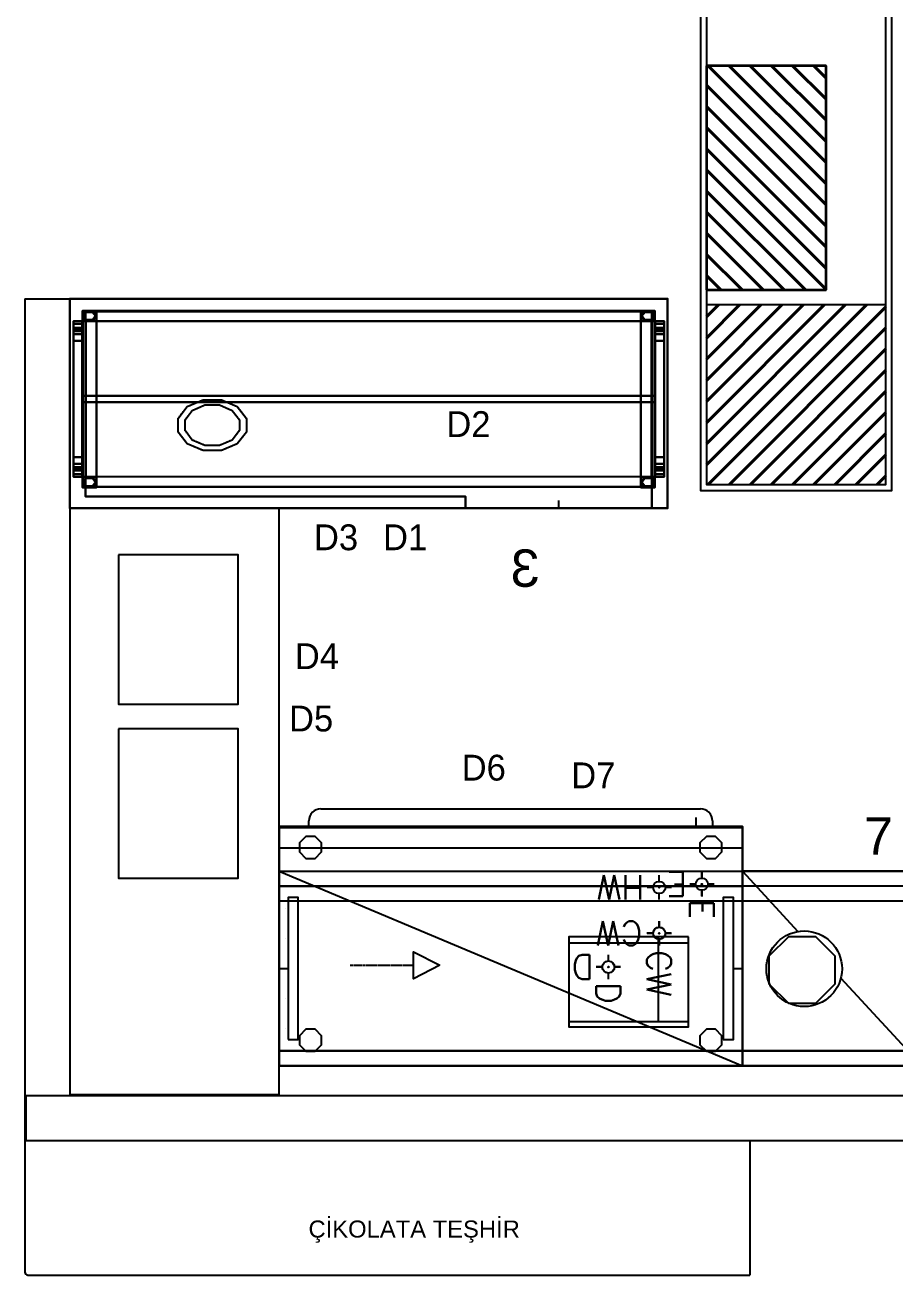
# Model space of a CAD drawing. Header units: millimetres. Extents: x 38967 to 51721, y 49836 to 53207.
# Drawn here: x 40968.4 to 41259.1, y 52281.2 to 52699.3 of the extents above; entities that cross this region are included whole.
import ezdxf
from ezdxf.enums import TextEntityAlignment as Align

# ---------------------------------------------------------------- set-up
doc = ezdxf.new("R2010")
doc.units = ezdxf.units.MM
doc.header["$LTSCALE"] = 5
for name, pattern in [('HIDDEN2', [4.7625, 3.175, -1.5875]), ('NASCOSTA', [0.375, 0.25, -0.125]), ('TRATTEGGIATA', [0.75, 0.5, -0.25])]:
    doc.linetypes.add(name, pattern=pattern)
for name, color, linetype in [('200-EquipBlack-3d', 250, 'Continuous'), ('200-EquipBorder-2d', 9, 'Continuous'), ('200-EquipID-2d', 7, 'Continuous'), ('200-EquipInternal-2d', 252, 'Continuous'), ('200-EquipRemBorder-3d', 7, 'Continuous'), ('200-EquipSteel-3d', 9, 'Continuous'), ('250-Cwater-2d', 160, 'Continuous'), ('250-Drain-2D', 140, 'Continuous'), ('250-ele-2d', 20, 'Continuous'), ('250-Hwater-2d', 200, 'Continuous'), ('str_conc', 6, 'Continuous'), ('wall_gyps', 45, 'Continuous')]:
    doc.layers.add(name, color=color, linetype=linetype)
doc.layers.add('200-InsPoint-3D', color=3, linetype='Continuous', plot=False)
doc.layers.add('G-Mass', color=70, linetype='Continuous', lineweight=18)
doc.styles.add('Arial', font='arial.ttf')
doc.styles.add('ROMANS', font='micross.ttf')
doc.styles.add('SIMPLEX', font='simplex')
doc.styles.add('TAKSİM', font='GOTHIC.TTF', dxfattribs={"height": 20})
pattern_1 = [(45, (0, 0), (-3.5355339, 3.5355339), [])]

# ---------------------------------------------------------------- blocks, each defined once
blk = doc.blocks.new('rtretert_4')
at = {"layer": 'G-Mass', "linetype": 'Continuous', "lineweight": 40}
h = blk.add_hatch(dxfattribs=at)
h.set_pattern_fill('_U', color=74, scale=5, angle=45, style=0, pattern_type=0)
h.set_pattern_definition(pattern_1)
h.paths.add_polyline_path([(-145871.71, 39693.8), (-145871.71, 39593.8), (-145911.71, 39593.8), (-145911.71, 39693.8)], flags=0)
h = blk.add_hatch(dxfattribs=at)
h.set_pattern_fill('_U', color=74, scale=5, angle=45, style=0, pattern_type=0)
h.set_pattern_definition(pattern_1)
h.paths.add_polyline_path([(-145871.71, 39498.8), (-145871.71, 39423.8), (-145911.71, 39423.8), (-145911.71, 39498.8)], flags=0)
at = {"layer": 'G-Mass', "color": 11, "linetype": 'HIDDEN2', "lineweight": 25}
for p, q in [((-145911.71, 39693.8), (-145871.71, 39693.8)), ((-145911.71, 39593.8), (-145911.71, 39693.8)), ((-145871.71, 39693.8), (-145871.71, 39593.8)), ((-145871.71, 39593.8), (-145911.71, 39593.8)), ((-145911.71, 39498.8), (-145871.71, 39498.8)), ((-145911.71, 39423.8), (-145911.71, 39498.8)), ((-145871.71, 39498.8), (-145871.71, 39423.8)), ((-145871.71, 39423.8), (-145911.71, 39423.8))]:
    blk.add_line(p, q, dxfattribs=at)
at = {"layer": 'G-Mass', "color": 70, "linetype": 'Continuous', "lineweight": 18}
for p, q in [((-145911.71, 39693.8), (-145911.71, 39593.8)), ((-145871.71, 39693.8), (-145911.71, 39693.8)), ((-145871.71, 39593.8), (-145871.71, 39693.8)), ((-145911.71, 39593.8), (-145871.71, 39593.8)), ((-145911.71, 39498.8), (-145911.71, 39423.8)), ((-145871.71, 39498.8), (-145911.71, 39498.8)), ((-145871.71, 39423.8), (-145871.71, 39498.8)), ((-145911.71, 39423.8), (-145871.71, 39423.8))]:
    blk.add_line(p, q, dxfattribs=at)
at = {"layer": 'G-Mass', "color": 114, "linetype": 'Continuous', "lineweight": 35}
for p, q in [((-145911.71, 39593.8), (-145911.71, 39693.8)), ((-145911.71, 39693.8), (-145871.71, 39693.8)), ((-145871.71, 39693.8), (-145871.71, 39593.8)), ((-145871.71, 39593.8), (-145911.71, 39593.8)), ((-145911.71, 39423.8), (-145911.71, 39498.8)), ((-145911.71, 39498.8), (-145871.71, 39498.8)), ((-145871.71, 39498.8), (-145871.71, 39423.8)), ((-145871.71, 39423.8), (-145911.71, 39423.8))]:
    blk.add_line(p, q, dxfattribs=at)
blk = doc.blocks.new('BHST1708R')
at = {"layer": '200-EquipBlack-3d'}
for points, elevation in [([(1268.9, -385.2), (1223.8, -411.3), (1197.7, -456.4), (1197.7, -508.6), (1223.8, -553.7), (1268.9, -579.8), (1321.1, -579.8), (1366.2, -553.7), (1392.3, -508.6), (1392.3, -456.4), (1366.2, -411.3), (1321.1, -385.2)], 875), ([(1274.3, -405.2), (1238.4, -425.9), (1217.7, -461.8), (1217.7, -503.2), (1238.4, -539.1), (1274.3, -559.8), (1315.7, -559.8), (1351.6, -539.1), (1372.3, -503.2), (1372.3, -461.8), (1351.6, -425.9), (1315.7, -405.2)], 835)]:
    blk.add_lwpolyline(points, close=True, dxfattribs=dict(at, elevation=elevation))
at = {"layer": '200-EquipBlack-3d', "invisible_edges": 15}
for points in [[(1268.9, -385.2, 895), (1223.8, -411.3, 895), (1238.4, -425.9, 895), (1274.3, -405.2, 895)], [(1315.7, -405.2, 895), (1321.1, -385.2, 895), (1268.9, -385.2, 895), (1274.3, -405.2, 895)], [(1351.6, -425.9, 895), (1366.2, -411.3, 895), (1321.1, -385.2, 895), (1315.7, -405.2, 895)], [(1238.4, -425.9, 895), (1223.8, -411.3, 895), (1197.7, -456.4, 895), (1217.7, -461.8, 895)], [(1372.3, -461.8, 895), (1392.3, -456.4, 895), (1366.2, -411.3, 895), (1351.6, -425.9, 895)], [(1217.7, -461.8, 895), (1197.7, -456.4, 895), (1197.7, -508.6, 895), (1217.7, -503.2, 895)], [(1372.3, -503.2, 895), (1392.3, -508.6, 895), (1392.3, -456.4, 895), (1372.3, -461.8, 895)], [(1217.7, -503.2, 895), (1197.7, -508.6, 895), (1223.8, -553.7, 895), (1238.4, -539.1, 895)], [(1366.2, -553.7, 895), (1392.3, -508.6, 895), (1372.3, -503.2, 895), (1351.6, -539.1, 895)], [(1238.4, -539.1, 895), (1223.8, -553.7, 895), (1268.9, -579.8, 895), (1274.3, -559.8, 895)], [(1268.9, -579.8, 895), (1321.1, -579.8, 895), (1315.7, -559.8, 895), (1274.3, -559.8, 895)], [(1321.1, -579.8, 895), (1366.2, -553.7, 895), (1351.6, -539.1, 895), (1315.7, -559.8, 895)]]:
    blk.add_3dface(points, dxfattribs=at)
at = {"layer": '200-EquipBorder-2d'}
blk.add_lwpolyline([(0, -800), (1700, -800), (1700, 0), (0, 0)], close=True, dxfattribs=at)
at = {"layer": '200-EquipInternal-2d'}
for p, q in [((45, -45), (45, -800)), ((10, -85), (1690, -85)), ((10, -85), (10, -680)), ((1690, -85), (1690, -680)), ((45, -370), (1655, -370)), ((45, -395), (1655, -395)), ((10, -680), (1690, -680)), ((45, -717.5), (1655, -717.5)), ((310, -770), (310, -800)), ((575, -755), (575, -800))]:
    blk.add_line(p, q, dxfattribs=at)
blk.add_lwpolyline([(45, -45), (1655, -45), (1655, -755), (575, -755)], dxfattribs=at)
at = {"layer": '200-EquipInternal-2d', "linetype": 'NASCOSTA'}
for points in [[(1268.9, -385.2), (1223.8, -411.3), (1197.7, -456.4), (1197.7, -508.6), (1223.8, -553.7), (1268.9, -579.8), (1321.1, -579.8), (1366.2, -553.7), (1392.3, -508.6), (1392.3, -456.4), (1366.2, -411.3), (1321.1, -385.2)], [(1274.3, -405.2), (1238.4, -425.9), (1217.7, -461.8), (1217.7, -503.2), (1238.4, -539.1), (1274.3, -559.8), (1315.7, -559.8), (1351.6, -539.1), (1372.3, -503.2), (1372.3, -461.8), (1351.6, -425.9), (1315.7, -405.2)]]:
    blk.add_lwpolyline(points, close=True, dxfattribs=at)
at = {"layer": '200-EquipSteel-3d'}
for p, q in [((0, 0, 850), (1700, 0, 850)), ((45, -45, 875), (1655, -45, 875)), ((575, -755, 875), (1655, -755, 875))]:
    blk.add_line(p, q, dxfattribs=at)
at = {"layer": '200-EquipSteel-3d', "elevation": 20}
for points in [[(50.1, -46.8), (40.5, -53.8), (36.9, -65), (40.5, -76.2), (50.1, -83.2), (61.9, -83.2), (71.5, -76.2), (75.1, -65), (71.5, -53.8), (61.9, -46.8)], [(1638.1, -46.8), (1628.5, -53.8), (1624.9, -65), (1628.5, -76.2), (1638.1, -83.2), (1649.9, -83.2), (1659.5, -76.2), (1663.1, -65), (1659.5, -53.8), (1649.9, -46.8)], [(50.1, -681.8), (40.5, -688.8), (36.9, -700), (40.5, -711.2), (50.1, -718.2), (61.9, -718.2), (71.5, -711.2), (75.1, -700), (71.5, -688.8), (61.9, -681.8)], [(1638.1, -681.8), (1628.5, -688.8), (1624.9, -700), (1628.5, -711.2), (1638.1, -718.2), (1649.9, -718.2), (1659.5, -711.2), (1663.1, -700), (1659.5, -688.8), (1649.9, -681.8)]]:
    blk.add_lwpolyline(points, close=True, dxfattribs=at)
at = {"layer": '200-EquipSteel-3d'}
for points in [[(47.3, -50), (38.7, -65), (47.3, -80), (64.7, -80), (73.3, -65), (64.7, -50)], [(1635.3, -50), (1626.7, -65), (1635.3, -80), (1652.7, -80), (1661.3, -65), (1652.7, -50)], [(47.3, -685), (38.7, -700), (47.3, -715), (64.7, -715), (73.3, -700), (64.7, -685)], [(1635.3, -685), (1626.7, -700), (1635.3, -715), (1652.7, -715), (1661.3, -700), (1652.7, -685)]]:
    blk.add_lwpolyline(points, close=True, dxfattribs=at)
at = {"layer": '200-EquipSteel-3d', "elevation": 1510}
for points in [[(35, -85), (35, -110), (10, -110), (10, -85)], [(1665, -85), (1665, -110), (1690, -110), (1690, -85)], [(35, -680), (35, -655), (10, -655), (10, -680)], [(1665, -680), (1665, -655), (1690, -655), (1690, -680)]]:
    blk.add_lwpolyline(points, dxfattribs=at)
at = {"layer": '200-EquipSteel-3d'}
for points, invisible_edges in [([(45, -45, 910), (1655, -45, 910), (1700, 0, 910), (0, 0, 910)], 10), ([(0, -800, 910), (0, -800, 850), (0, 0, 850), (0, 0, 910)], 4), ([(0, -800, 910), (0, 0, 910), (45, -45, 910), (45, -800, 910)], 15), ([(1700, -800, 910), (1700, 0, 910), (1655, -45, 910), (1655, -755, 910)], 15), ([(1700, -800, 910), (1700, -800, 850), (1700, 0, 850), (1700, 0, 910)], 4), ([(1197.7, -45, 875), (45, -45, 875), (45, -755, 875), (1197.7, -755, 875)], 15), ([(1392.3, -45, 875), (1197.7, -45, 875), (1197.7, -385.2, 875), (1392.3, -385.2, 875)], 15), ([(1655, -755, 875), (1655, -45, 875), (1392.3, -45, 875), (1392.3, -755, 875)], 15), ([(1197.7, -385.2, 875), (1197.7, -456.4, 875), (1223.8, -411.3, 875), (1268.9, -385.2, 875)], 15), ([(1392.3, -385.2, 875), (1392.3, -456.4, 875), (1366.2, -411.3, 875), (1321.1, -385.2, 875)], 15), ([(1197.7, -579.8, 875), (1197.7, -508.6, 875), (1223.8, -553.7, 875), (1268.9, -579.8, 875)], 15), ([(1392.3, -579.8, 875), (1392.3, -508.6, 875), (1366.2, -553.7, 875), (1321.1, -579.8, 875)], 15), ([(1392.3, -755, 875), (1392.3, -579.8, 875), (1197.7, -579.8, 875), (1197.7, -755, 875)], 15), ([(45, -755, 875), (45, -800, 875), (575, -800, 875), (575, -755, 875)], 15), ([(575, -800, 910), (1700, -800, 910), (1655, -755, 910), (575, -755, 910)], 2), ([(45, -800, 850), (45, -800, 910), (0, -800, 910), (0, -800, 850)], 1), ([(45, -800, 875), (45, -800, 850), (575, -800, 850), (575, -800, 875)], 5), ([(575, -800, 850), (1700, -800, 850), (1700, -800, 910), (575, -800, 910)], 8)]:
    blk.add_3dface(points, dxfattribs=dict(at, invisible_edges=invisible_edges))
for points in [[(37, -85, 1445), (37, -47.5, 1470), (37, -717.5, 1470), (37, -680, 1445)], [(37, -47.5, 1470), (37, -85, 1445), (1663, -85, 1445), (1663, -47.5, 1470)], [(45, -45, 910), (45, -45, 875), (45, -800, 875), (45, -800, 910)], [(1655, -45, 910), (1655, -45, 875), (1655, -755, 875), (1655, -755, 910)], [(1663, -85, 1445), (1663, -47.5, 1470), (1663, -717.5, 1470), (1663, -680, 1445)], [(10, -110, 1510), (10, -116.7, 1535), (10, -95, 1547.5), (10, -85, 1510)], [(10, -85, 1510), (35, -85, 1510), (35, -95, 1547.5), (10, -95, 1547.5)], [(10, -95, 1547.5), (35, -95, 1547.5), (35, -122.5, 1575), (10, -122.5, 1575)], [(10, -116.7, 1535), (10, -135, 1553.3), (10, -122.5, 1575), (10, -95, 1547.5)], [(35, -85, 1510), (35, -110, 1510), (35, -116.7, 1535), (35, -95, 1547.5)], [(35, -95, 1547.5), (35, -116.7, 1535), (35, -135, 1553.3), (35, -122.5, 1575)], [(37, -85, 1445), (37, -680, 1445), (1663, -680, 1445), (1663, -85, 1445)], [(1690, -85, 1510), (1665, -85, 1510), (1665, -95, 1547.5), (1690, -95, 1547.5)], [(1665, -85, 1510), (1665, -110, 1510), (1665, -116.7, 1535), (1665, -95, 1547.5)], [(1665, -95, 1547.5), (1665, -116.7, 1535), (1665, -135, 1553.3), (1665, -122.5, 1575)], [(1690, -95, 1547.5), (1665, -95, 1547.5), (1665, -122.5, 1575), (1690, -122.5, 1575)], [(1690, -110, 1510), (1690, -116.7, 1535), (1690, -95, 1547.5), (1690, -85, 1510)], [(1690, -116.7, 1535), (1690, -135, 1553.3), (1690, -122.5, 1575), (1690, -95, 1547.5)], [(35, -110, 1510), (35, -116.7, 1535), (10, -116.7, 1535), (10, -110, 1510)], [(35, -116.7, 1535), (35, -135, 1553.3), (10, -135, 1553.3), (10, -116.7, 1535)], [(10, -122.5, 1575), (35, -122.5, 1575), (35, -160, 1585), (10, -160, 1585)], [(10, -135, 1553.3), (10, -160, 1560), (10, -160, 1585), (10, -122.5, 1575)], [(35, -135, 1553.3), (35, -160, 1560), (10, -160, 1560), (10, -135, 1553.3)], [(35, -122.5, 1575), (35, -135, 1553.3), (35, -160, 1560), (35, -160, 1585)], [(1665, -110, 1510), (1665, -116.7, 1535), (1690, -116.7, 1535), (1690, -110, 1510)], [(1665, -116.7, 1535), (1665, -135, 1553.3), (1690, -135, 1553.3), (1690, -116.7, 1535)], [(1665, -122.5, 1575), (1665, -135, 1553.3), (1665, -160, 1560), (1665, -160, 1585)], [(1690, -122.5, 1575), (1665, -122.5, 1575), (1665, -160, 1585), (1690, -160, 1585)], [(1665, -135, 1553.3), (1665, -160, 1560), (1690, -160, 1560), (1690, -135, 1553.3)], [(1690, -135, 1553.3), (1690, -160, 1560), (1690, -160, 1585), (1690, -122.5, 1575)], [(35, -630, 1553.3), (35, -605, 1560), (10, -605, 1560), (10, -630, 1553.3)], [(10, -630, 1553.3), (10, -605, 1560), (10, -605, 1585), (10, -642.5, 1575)], [(10, -642.5, 1575), (35, -642.5, 1575), (35, -605, 1585), (10, -605, 1585)], [(35, -648.3, 1535), (35, -630, 1553.3), (10, -630, 1553.3), (10, -648.3, 1535)], [(10, -648.3, 1535), (10, -630, 1553.3), (10, -642.5, 1575), (10, -670, 1547.5)], [(35, -642.5, 1575), (35, -630, 1553.3), (35, -605, 1560), (35, -605, 1585)], [(35, -670, 1547.5), (35, -648.3, 1535), (35, -630, 1553.3), (35, -642.5, 1575)], [(1690, -642.5, 1575), (1665, -642.5, 1575), (1665, -605, 1585), (1690, -605, 1585)], [(1665, -642.5, 1575), (1665, -630, 1553.3), (1665, -605, 1560), (1665, -605, 1585)], [(1665, -630, 1553.3), (1665, -605, 1560), (1690, -605, 1560), (1690, -630, 1553.3)], [(1665, -670, 1547.5), (1665, -648.3, 1535), (1665, -630, 1553.3), (1665, -642.5, 1575)], [(1665, -648.3, 1535), (1665, -630, 1553.3), (1690, -630, 1553.3), (1690, -648.3, 1535)], [(1690, -630, 1553.3), (1690, -605, 1560), (1690, -605, 1585), (1690, -642.5, 1575)], [(1690, -648.3, 1535), (1690, -630, 1553.3), (1690, -642.5, 1575), (1690, -670, 1547.5)], [(10, -670, 1547.5), (35, -670, 1547.5), (35, -642.5, 1575), (10, -642.5, 1575)], [(10, -655, 1510), (10, -648.3, 1535), (10, -670, 1547.5), (10, -680, 1510)], [(35, -655, 1510), (35, -648.3, 1535), (10, -648.3, 1535), (10, -655, 1510)], [(10, -680, 1510), (35, -680, 1510), (35, -670, 1547.5), (10, -670, 1547.5)], [(35, -680, 1510), (35, -655, 1510), (35, -648.3, 1535), (35, -670, 1547.5)], [(1690, -670, 1547.5), (1665, -670, 1547.5), (1665, -642.5, 1575), (1690, -642.5, 1575)], [(1665, -655, 1510), (1665, -648.3, 1535), (1690, -648.3, 1535), (1690, -655, 1510)], [(1665, -680, 1510), (1665, -655, 1510), (1665, -648.3, 1535), (1665, -670, 1547.5)], [(1690, -680, 1510), (1665, -680, 1510), (1665, -670, 1547.5), (1690, -670, 1547.5)], [(1690, -655, 1510), (1690, -648.3, 1535), (1690, -670, 1547.5), (1690, -680, 1510)], [(37, -717.5, 1470), (37, -680, 1445), (1663, -680, 1445), (1663, -717.5, 1470)], [(575, -755, 910), (575, -755, 875), (575, -800, 875), (575, -800, 910)]]:
    blk.add_3dface(points, dxfattribs=at)
at = {"layer": '200-InsPoint-3D'}
for p in [(0, 0), (1700, 0), (0, -800), (310, -800.1), (1700, -800)]:
    blk.add_point(p, dxfattribs=at)
at = {"layer": '200-InsPoint-3D', "flags": 9}
blk.add_attdef('DISTANG', (0, 0), '', height=1, dxfattribs=at)
at = {"layer": '200-EquipSteel-3d'}
mesh = blk.add_polymesh((6, 3), dxfattribs=at)
for k, corner in enumerate([(76, -85, 850), (76, -85, 80), (76, -85, 80), (36, -85, 850), (36, -85, 80), (36, -85, 80), (36, -45, 850), (36, -45, 80), (36, -85, 80), (76, -45, 850), (76, -45, 80), (76, -85, 80), (76, -45, 850), (76, -45, 850), (76, -85, 850), (36, -45, 850), (36, -45, 850), (36, -85, 850)]):
    mesh.set_mesh_vertex(divmod(k, 3), corner)
mesh = blk.add_polymesh((6, 3), dxfattribs=at)
for k, corner in enumerate([(1624, -85, 310), (1624, -85, 270), (1624, -85, 270), (76, -85, 310), (76, -85, 270), (76, -85, 270), (76, -45, 310), (76, -45, 270), (76, -85, 270), (1624, -45, 310), (1624, -45, 270), (1624, -85, 270), (1624, -45, 310), (1624, -45, 310), (1624, -85, 310), (76, -45, 310), (76, -45, 310), (76, -85, 310)]):
    mesh.set_mesh_vertex(divmod(k, 3), corner)
mesh = blk.add_polymesh((6, 3), dxfattribs=at)
for k, corner in enumerate([(1664, -85, 850), (1664, -85, 80), (1664, -85, 80), (1624, -85, 850), (1624, -85, 80), (1624, -85, 80), (1624, -45, 850), (1624, -45, 80), (1624, -85, 80), (1664, -45, 850), (1664, -45, 80), (1664, -85, 80), (1664, -45, 850), (1664, -45, 850), (1664, -85, 850), (1624, -45, 850), (1624, -45, 850), (1624, -85, 850)]):
    mesh.set_mesh_vertex(divmod(k, 3), corner)
mesh = blk.add_polymesh((6, 3), dxfattribs=at)
for k, corner in enumerate([(35, -85, 1510), (35, -85, 910), (35, -85, 910), (10, -85, 1510), (10, -85, 910), (10, -85, 910), (10, -110, 1510), (10, -110, 910), (10, -85, 910), (35, -110, 1510), (35, -110, 910), (35, -85, 910), (35, -110, 1510), (35, -110, 1510), (35, -85, 1510), (10, -110, 1510), (10, -110, 1510), (10, -85, 1510)]):
    mesh.set_mesh_vertex(divmod(k, 3), corner)
mesh = blk.add_polymesh((6, 3), dxfattribs=at)
for k, corner in enumerate([(35, -85, 850), (35, -85, 647), (35, -85, 647), (10, -85, 850), (10, -85, 647), (10, -85, 647), (10, -110, 850), (10, -110, 647), (10, -85, 647), (35, -110, 850), (35, -110, 647), (35, -85, 647), (35, -110, 850), (35, -110, 850), (35, -85, 850), (10, -110, 850), (10, -110, 850), (10, -85, 850)]):
    mesh.set_mesh_vertex(divmod(k, 3), corner)
mesh = blk.add_polymesh((6, 3), dxfattribs=at)
for k, corner in enumerate([(35, -85, 850), (35, -85, 647), (35, -85, 647), (10, -85, 850), (10, -85, 647), (10, -85, 647), (10, -110, 850), (10, -110, 647), (10, -85, 647), (35, -110, 850), (35, -110, 647), (35, -85, 647), (35, -110, 850), (35, -110, 850), (35, -85, 850), (10, -110, 850), (10, -110, 850), (10, -85, 850)]):
    mesh.set_mesh_vertex(divmod(k, 3), corner)
mesh = blk.add_polymesh((6, 3), dxfattribs=at)
for k, corner in enumerate([(36, -85, 870), (36, -85, 645), (36, -85, 645), (36, -680, 870), (36, -680, 645), (36, -680, 645), (46, -680, 870), (46, -680, 645), (36, -680, 645), (46, -85, 870), (46, -85, 645), (36, -85, 645), (46, -85, 870), (46, -85, 870), (36, -85, 870), (46, -680, 870), (46, -680, 870), (36, -680, 870)]):
    mesh.set_mesh_vertex(divmod(k, 3), corner)
mesh = blk.add_polymesh((6, 3), dxfattribs=at)
for k, corner in enumerate([(36, -680, 310), (36, -680, 270), (36, -680, 270), (36, -85, 310), (36, -85, 270), (36, -85, 270), (76, -85, 310), (76, -85, 270), (36, -85, 270), (76, -680, 310), (76, -680, 270), (36, -680, 270), (76, -680, 310), (76, -680, 310), (36, -680, 310), (76, -85, 310), (76, -85, 310), (36, -85, 310)]):
    mesh.set_mesh_vertex(divmod(k, 3), corner)
mesh = blk.add_polymesh((6, 3), dxfattribs=at)
for k, corner in enumerate([(1624, -680, 310), (1624, -680, 270), (1624, -680, 270), (1624, -85, 310), (1624, -85, 270), (1624, -85, 270), (1664, -85, 310), (1664, -85, 270), (1624, -85, 270), (1664, -680, 310), (1664, -680, 270), (1624, -680, 270), (1664, -680, 310), (1664, -680, 310), (1624, -680, 310), (1664, -85, 310), (1664, -85, 310), (1624, -85, 310)]):
    mesh.set_mesh_vertex(divmod(k, 3), corner)
mesh = blk.add_polymesh((6, 3), dxfattribs=at)
for k, corner in enumerate([(1664, -85, 870), (1664, -85, 645), (1664, -85, 645), (1664, -680, 870), (1664, -680, 645), (1664, -680, 645), (1654, -680, 870), (1654, -680, 645), (1664, -680, 645), (1654, -85, 870), (1654, -85, 645), (1664, -85, 645), (1654, -85, 870), (1654, -85, 870), (1664, -85, 870), (1654, -680, 870), (1654, -680, 870), (1664, -680, 870)]):
    mesh.set_mesh_vertex(divmod(k, 3), corner)
mesh = blk.add_polymesh((6, 3), dxfattribs=at)
for k, corner in enumerate([(1665, -85, 1510), (1665, -85, 910), (1665, -85, 910), (1690, -85, 1510), (1690, -85, 910), (1690, -85, 910), (1690, -110, 1510), (1690, -110, 910), (1690, -85, 910), (1665, -110, 1510), (1665, -110, 910), (1665, -85, 910), (1665, -110, 1510), (1665, -110, 1510), (1665, -85, 1510), (1690, -110, 1510), (1690, -110, 1510), (1690, -85, 1510)]):
    mesh.set_mesh_vertex(divmod(k, 3), corner)
mesh = blk.add_polymesh((6, 3), dxfattribs=at)
for k, corner in enumerate([(1665, -85, 850), (1665, -85, 647), (1665, -85, 647), (1690, -85, 850), (1690, -85, 647), (1690, -85, 647), (1690, -110, 850), (1690, -110, 647), (1690, -85, 647), (1665, -110, 850), (1665, -110, 647), (1665, -85, 647), (1665, -110, 850), (1665, -110, 850), (1665, -85, 850), (1690, -110, 850), (1690, -110, 850), (1690, -85, 850)]):
    mesh.set_mesh_vertex(divmod(k, 3), corner)
mesh = blk.add_polymesh((6, 3), dxfattribs=at)
for k, corner in enumerate([(35, -605, 1560), (35, -160, 1560), (35, -160, 1560), (10, -605, 1560), (10, -160, 1560), (10, -160, 1560), (10, -605, 1585), (10, -160, 1585), (10, -160, 1560), (35, -605, 1585), (35, -160, 1585), (35, -160, 1560), (35, -605, 1585), (35, -605, 1585), (35, -605, 1560), (10, -605, 1585), (10, -605, 1585), (10, -605, 1560)]):
    mesh.set_mesh_vertex(divmod(k, 3), corner)
mesh = blk.add_polymesh((6, 3), dxfattribs=at)
for k, corner in enumerate([(1665, -605, 1560), (1665, -160, 1560), (1665, -160, 1560), (1690, -605, 1560), (1690, -160, 1560), (1690, -160, 1560), (1690, -605, 1585), (1690, -160, 1585), (1690, -160, 1560), (1665, -605, 1585), (1665, -160, 1585), (1665, -160, 1560), (1665, -605, 1585), (1665, -605, 1585), (1665, -605, 1560), (1690, -605, 1585), (1690, -605, 1585), (1690, -605, 1560)]):
    mesh.set_mesh_vertex(divmod(k, 3), corner)
mesh = blk.add_polymesh((6, 3), dxfattribs=at)
for k, corner in enumerate([(1665, -395, 1585), (1665, -395, 1560), (1665, -395, 1560), (35, -395, 1585), (35, -395, 1560), (35, -395, 1560), (35, -370, 1585), (35, -370, 1560), (35, -395, 1560), (1665, -370, 1585), (1665, -370, 1560), (1665, -395, 1560), (1665, -370, 1585), (1665, -370, 1585), (1665, -395, 1585), (35, -370, 1585), (35, -370, 1585), (35, -395, 1585)]):
    mesh.set_mesh_vertex(divmod(k, 3), corner)
mesh = blk.add_polymesh((6, 3), dxfattribs=at)
for k, corner in enumerate([(35, -680, 1510), (35, -680, 910), (35, -680, 910), (10, -680, 1510), (10, -680, 910), (10, -680, 910), (10, -655, 1510), (10, -655, 910), (10, -680, 910), (35, -655, 1510), (35, -655, 910), (35, -680, 910), (35, -655, 1510), (35, -655, 1510), (35, -680, 1510), (10, -655, 1510), (10, -655, 1510), (10, -680, 1510)]):
    mesh.set_mesh_vertex(divmod(k, 3), corner)
mesh = blk.add_polymesh((6, 3), dxfattribs=at)
for k, corner in enumerate([(35, -680, 1510), (35, -680, 910), (35, -680, 910), (10, -680, 1510), (10, -680, 910), (10, -680, 910), (10, -655, 1510), (10, -655, 910), (10, -680, 910), (35, -655, 1510), (35, -655, 910), (35, -680, 910), (35, -655, 1510), (35, -655, 1510), (35, -680, 1510), (10, -655, 1510), (10, -655, 1510), (10, -680, 1510)]):
    mesh.set_mesh_vertex(divmod(k, 3), corner)
mesh = blk.add_polymesh((6, 3), dxfattribs=at)
for k, corner in enumerate([(35, -680, 850), (35, -680, 647), (35, -680, 647), (10, -680, 850), (10, -680, 647), (10, -680, 647), (10, -655, 850), (10, -655, 647), (10, -680, 647), (35, -655, 850), (35, -655, 647), (35, -680, 647), (35, -655, 850), (35, -655, 850), (35, -680, 850), (10, -655, 850), (10, -655, 850), (10, -680, 850)]):
    mesh.set_mesh_vertex(divmod(k, 3), corner)
mesh = blk.add_polymesh((6, 3), dxfattribs=at)
for k, corner in enumerate([(35, -680, 850), (35, -680, 647), (35, -680, 647), (10, -680, 850), (10, -680, 647), (10, -680, 647), (10, -655, 850), (10, -655, 647), (10, -680, 647), (35, -655, 850), (35, -655, 647), (35, -680, 647), (35, -655, 850), (35, -655, 850), (35, -680, 850), (10, -655, 850), (10, -655, 850), (10, -680, 850)]):
    mesh.set_mesh_vertex(divmod(k, 3), corner)
mesh = blk.add_polymesh((6, 3), dxfattribs=at)
for k, corner in enumerate([(1665, -680, 1510), (1665, -680, 910), (1665, -680, 910), (1690, -680, 1510), (1690, -680, 910), (1690, -680, 910), (1690, -655, 1510), (1690, -655, 910), (1690, -680, 910), (1665, -655, 1510), (1665, -655, 910), (1665, -680, 910), (1665, -655, 1510), (1665, -655, 1510), (1665, -680, 1510), (1690, -655, 1510), (1690, -655, 1510), (1690, -680, 1510)]):
    mesh.set_mesh_vertex(divmod(k, 3), corner)
mesh = blk.add_polymesh((6, 3), dxfattribs=at)
for k, corner in enumerate([(1665, -680, 1510), (1665, -680, 910), (1665, -680, 910), (1690, -680, 1510), (1690, -680, 910), (1690, -680, 910), (1690, -655, 1510), (1690, -655, 910), (1690, -680, 910), (1665, -655, 1510), (1665, -655, 910), (1665, -680, 910), (1665, -655, 1510), (1665, -655, 1510), (1665, -680, 1510), (1690, -655, 1510), (1690, -655, 1510), (1690, -680, 1510)]):
    mesh.set_mesh_vertex(divmod(k, 3), corner)
mesh = blk.add_polymesh((6, 3), dxfattribs=at)
for k, corner in enumerate([(1665, -680, 850), (1665, -680, 647), (1665, -680, 647), (1690, -680, 850), (1690, -680, 647), (1690, -680, 647), (1690, -655, 850), (1690, -655, 647), (1690, -680, 647), (1665, -655, 850), (1665, -655, 647), (1665, -680, 647), (1665, -655, 850), (1665, -655, 850), (1665, -680, 850), (1690, -655, 850), (1690, -655, 850), (1690, -680, 850)]):
    mesh.set_mesh_vertex(divmod(k, 3), corner)
mesh = blk.add_polymesh((6, 3), dxfattribs=at)
for k, corner in enumerate([(76, -720, 850), (76, -720, 80), (76, -720, 80), (36, -720, 850), (36, -720, 80), (36, -720, 80), (36, -680, 850), (36, -680, 80), (36, -720, 80), (76, -680, 850), (76, -680, 80), (76, -720, 80), (76, -680, 850), (76, -680, 850), (76, -720, 850), (36, -680, 850), (36, -680, 850), (36, -720, 850)]):
    mesh.set_mesh_vertex(divmod(k, 3), corner)
mesh = blk.add_polymesh((6, 3), dxfattribs=at)
for k, corner in enumerate([(1664, -720, 850), (1664, -720, 80), (1664, -720, 80), (1624, -720, 850), (1624, -720, 80), (1624, -720, 80), (1624, -680, 850), (1624, -680, 80), (1624, -720, 80), (1664, -680, 850), (1664, -680, 80), (1664, -720, 80), (1664, -680, 850), (1664, -680, 850), (1664, -720, 850), (1624, -680, 850), (1624, -680, 850), (1624, -720, 850)]):
    mesh.set_mesh_vertex(divmod(k, 3), corner)
blk = doc.blocks.new('attrib')
at = {"layer": '200-EquipID-2d', "style": 'Arial'}
blk.add_attdef('POS', text='', height=2.5, dxfattribs=at).set_placement((0, 0, -1), align=Align.MIDDLE)
at = {"layer": '200-EquipID-2d', "style": 'ROMANS', "flags": 1}
for tag, p in [('ZONA', (0, -4.905, -2)), ('EQUIPMENTDATA', (0, -7.89, -2)), ('LONGDESCR', (0, -11.302, -2)), ('EQUIPMENTCONN', (0, -14.714, -2)), ('ACCESSORYDATA', (0, -18.552, -2)), ('ACCESSORYCONN', (0, -21.857, -2))]:
    blk.add_attdef(tag, text='', height=2.5, dxfattribs=at).set_placement(p, align=Align.CENTER)
blk = doc.blocks.new('DCON')
at = {"layer": '250-Drain-2D'}
for p, q in [((-40.6, 0), (-20.3, 0)), ((0, 40.6), (0, 20.3)), ((20.3, 0), (40.6, 0)), ((0, -20.3), (0, -40.6))]:
    blk.add_line(p, q, dxfattribs=at)
for radius in [20.3, 1]:
    blk.add_circle((0, 0), radius, dxfattribs=at)
blk.add_point((0, 0), dxfattribs=at)
at = {"layer": '250-Drain-2D', "style": 'SIMPLEX', "flags": 8}
blk.add_attdef('D', (50, -40.6), '', height=81, dxfattribs=at)
blk = doc.blocks.new('ECON')
at = {"layer": '250-ele-2d'}
for p, q in [((-40.6, 0), (-20.3, 0)), ((0, 40.6), (0, 20.3)), ((20.3, 0), (40.6, 0)), ((0, -20.3), (0, -40.6))]:
    blk.add_line(p, q, dxfattribs=at)
for radius in [20.3, 1]:
    blk.add_circle((0, 0), radius, dxfattribs=at)
blk.add_point((0, 0), dxfattribs=at)
at = {"layer": '250-ele-2d', "style": 'SIMPLEX', "flags": 8}
blk.add_attdef('E', (50, -40.6), '', height=81, dxfattribs=at)
blk = doc.blocks.new('CCON')
at = {"layer": '250-Cwater-2d'}
for p, q in [((-40.6, 0), (-20.3, 0)), ((0, 40.6), (0, 20.3)), ((20.3, 0), (40.6, 0)), ((0, -20.3), (0, -40.6))]:
    blk.add_line(p, q, dxfattribs=at)
for radius in [20.3, 1]:
    blk.add_circle((0, 0), radius, dxfattribs=at)
blk.add_point((0, 0), dxfattribs=at)
at = {"layer": '250-Cwater-2d', "style": 'SIMPLEX', "flags": 8}
blk.add_attdef('CW', (56.5, -40.6), '', height=81, dxfattribs=at)
blk = doc.blocks.new('HCON')
at = {"layer": '250-Hwater-2d'}
for p, q in [((-40.6, 0), (-20.3, 0)), ((0, 40.6), (0, 20.3)), ((20.3, 0), (40.6, 0)), ((0, -20.3), (0, -40.6))]:
    blk.add_line(p, q, dxfattribs=at)
for radius in [20.3, 1]:
    blk.add_circle((0, 0), radius, dxfattribs=at)
blk.add_point((0, 0), dxfattribs=at)
at = {"layer": '250-Hwater-2d', "style": 'SIMPLEX', "flags": 8}
blk.add_attdef('HW', (50, -40.6), '', height=81, dxfattribs=at)
blk = doc.blocks.new('NERT10ERCB')
at = {"layer": '200-EquipBorder-2d'}
for p, q in [((5503.6, -7816.1), (4903.6, -7816.1)), ((4903.6, -7816.1), (4903.6, -8466.1)), ((7053.6, -7816.1), (5503.6, -7816.1)), ((5503.6, -7816.1), (5503.6, -8611.1)), ((7053.6, -8611.1), (7053.6, -7816.1)), ((5503.6, -8466.1), (4903.6, -8466.1)), ((5503.6, -8611.1), (7053.6, -8611.1))]:
    blk.add_line(p, q, dxfattribs=at)
at = {"layer": '200-EquipInternal-2d'}
for p, q in [((5174, -8109), (4903.6, -7816.1)), ((7053.6, -8466.1), (5503.6, -7816.1)), ((5783.6, -7964.1), (5783.6, -8247.1)), ((4933.6, -8141.1), (4903.6, -8141.1)), ((5533.6, -8141.1), (5503.6, -8141.1)), ((7053.6, -8141.1), (7023.6, -8141.1)), ((5503.6, -8466.1), (5317.8, -8264.8)), ((7053.6, -8466.1), (5503.6, -8466.1)), ((7053.6, -8544.1), (5503.6, -8544.1)), ((5603.5, -8635.1), (5603.5, -8611.1)), ((6953.6, -8611.1), (6953.6, -8635.1)), ((6913.6, -8675.1), (5643.5, -8675.1))]:
    blk.add_line(p, q, dxfattribs=at)
at = {"layer": '200-EquipInternal-2d', "linetype": 'TRATTEGGIATA'}
blk.add_line((6816.2, -8152), (6603.8, -8152), dxfattribs=at)
at = {"layer": '200-EquipInternal-2d'}
for points in [[(5567.6, -7903.6), (5533.6, -7903.6), (5533.6, -8378.6), (5567.6, -8378.6)], [(7023.6, -7903.6), (6989.6, -7903.6), (6989.6, -8378.6), (7023.6, -8378.6)], [(5683.6, -8247.1), (6083.6, -8247.1), (6083.6, -7964.1), (5683.6, -7964.1)], [(6516.1, -8152), (6603.8, -8107), (6603.8, -8197.1)]]:
    blk.add_lwpolyline(points, close=True, dxfattribs=at)
blk.add_circle((5296.6, -8140.1), 126.5, dxfattribs=at)
for centre, start, end in [((5643.5, -8635.1), 180, 270), ((6913.6, -8635.1), 270, 0)]:
    blk.add_arc(centre, 40, start, end, dxfattribs=at)
at = {"layer": '200-EquipRemBorder-3d', "extrusion": (0, -1, 0)}
for p, q in [((6690.7, -8616.1, 424.6), (6690.7, -8616.1, 534.6)), ((6710.7, -8616.1, 554.6), (6920.7, -8616.1, 554.6)), ((6920.7, -8616.1, 404.6), (6710.7, -8616.1, 404.6)), ((6940.7, -8616.1, 534.6), (6940.7, -8616.1, 424.6))]:
    blk.add_line(p, q, dxfattribs=at)
at = {"layer": '200-EquipRemBorder-3d', "extrusion": (1, 2e-16, 0), "elevation": 5658.6}
blk.add_lwpolyline([(-8616.1, 950), (-8636.1, 950), (-8646.1, 925)], dxfattribs=at)
at = {"layer": '200-EquipRemBorder-3d'}
for points in [[(4923.6, -7941.1, 810), (4923.6, -7941.1, 1200)], [(7033.6, -7941.1, 810), (7033.6, -7941.1, 1200)], [(4923.6, -8041.1, 810), (4923.6, -8041.1, 1200)], [(7033.6, -8041.1, 810), (7033.6, -8041.1, 1200)], [(4923.6, -8141.1, 810), (4923.6, -8141.1, 1200)], [(7033.6, -8141.1, 810), (7033.6, -8141.1, 1200)], [(4923.6, -8241.1, 810), (4923.6, -8241.1, 1200)], [(7033.6, -8241.1, 810), (7033.6, -8241.1, 1200)], [(4923.6, -8341.1, 810), (4923.6, -8341.1, 1200)], [(7033.6, -8341.1, 810), (7033.6, -8341.1, 1200)]]:
    blk.add_polyline3d(points, dxfattribs=at)
at = {"layer": '200-EquipRemBorder-3d', "extrusion": (0, -1, 0)}
for centre, start, end in [((6710.7, 534.6, 8616.1), 90, 180), ((6710.7, 424.6, 8616.1), 180, 270), ((6920.7, 424.6, 8616.1), 270, 0), ((6920.7, 534.6, 8616.1), 0, 90)]:
    blk.add_arc(centre, 20, start, end, dxfattribs=at)
at = {"layer": '200-EquipRemBorder-3d', "invisible_edges": 15}
for points in [[(4923.6, -7866.1, 810), (4923.6, -7866.1, 1325), (4923.6, -8416.1, 1325), (4923.6, -8416.1, 810)], [(7033.6, -7866.1, 810), (7033.6, -7866.1, 1325), (7033.6, -8416.1, 1325), (7033.6, -8416.1, 810)]]:
    blk.add_3dface(points, dxfattribs=at)
at = {"layer": '200-EquipSteel-3d'}
for p, q in [((4903.6, -7866.1, 1450), (5503.6, -7866.1, 1450)), ((4903.6, -8366.1, 1450), (4903.6, -7866.1, 1450)), ((5503.6, -7866.1, 1450), (7053.6, -7866.1, 1450)), ((5503.6, -8366.1, 1450), (5503.6, -7866.1, 1450)), ((5503.6, -8366.1, 1450), (5503.6, -7866.1, 1450)), ((7053.6, -8366.1, 1450), (7053.6, -7866.1, 1450)), ((4903.6, -8366.1, 1450), (5503.6, -8366.1, 1450)), ((5503.6, -8366.1, 1450), (7053.6, -8366.1, 1450))]:
    blk.add_line(p, q, dxfattribs=at)
for points, elevation in [([(5503.6, -7816.1), (7053.6, -7816.1), (7053.6, -8616.1), (5503.6, -8616.1)], 200), ([(5683.6, -8226.1), (6083.6, -8226.1), (6083.6, -7946.1), (5683.6, -7946.1)], 1640), ([(5257.7, -8025.2), (5192.7, -8090.2), (5192.7, -8182), (5257.7, -8247), (5349.5, -8247), (5414.5, -8182), (5414.5, -8090.2), (5349.5, -8025.2)], 1640)]:
    blk.add_lwpolyline(points, close=True, dxfattribs=dict(at, elevation=elevation))
for points in [[(5593.3, -7864.2), (5571.7, -7885.8), (5571.7, -7916.4), (5593.3, -7938.1), (5623.9, -7938.1), (5645.6, -7916.4), (5645.6, -7885.8), (5623.9, -7864.2)], [(6933.3, -7864.2), (6911.7, -7885.8), (6911.7, -7916.4), (6933.3, -7938.1), (6963.9, -7938.1), (6985.6, -7916.4), (6985.6, -7885.8), (6963.9, -7864.2)], [(5593.3, -8509.2), (5571.7, -8530.8), (5571.7, -8561.4), (5593.3, -8583.1), (5623.9, -8583.1), (5645.6, -8561.4), (5645.6, -8530.8), (5623.9, -8509.2)], [(6933.3, -8509.2), (6911.7, -8530.8), (6911.7, -8561.4), (6933.3, -8583.1), (6963.9, -8583.1), (6985.6, -8561.4), (6985.6, -8530.8), (6963.9, -8509.2)]]:
    blk.add_lwpolyline(points, close=True, dxfattribs=at)
for points in [[(4903.6, -7816.1, 750), (5503.6, -7816.1, 750), (5503.6, -7816.1, 1450), (4903.6, -7816.1, 1450)], [(4903.6, -8466.1, 1450), (5503.6, -8466.1, 1450), (5503.6, -7816.1, 1450), (4903.6, -7816.1, 1450)], [(5503.6, -7816.1, 750), (7053.6, -7816.1, 750), (7053.6, -7816.1, 1450), (5503.6, -7816.1, 1450)], [(5503.6, -8616.1, 1450), (7053.6, -8616.1, 1450), (7053.6, -7816.1, 1450), (5503.6, -7816.1, 1450)], [(4903.6, -8416.1, 810), (5503.6, -8416.1, 810), (5503.6, -7866.1, 810), (4903.6, -7866.1, 810)], [(4903.6, -8366.1, 1640), (5503.6, -8366.1, 1640), (5503.6, -7866.1, 1640), (4903.6, -7866.1, 1640)], [(5503.6, -7866.1, 810), (7053.6, -7866.1, 810), (7053.6, -7866.1, 1325), (5503.6, -7866.1, 1325)], [(5503.6, -8416.1, 810), (7053.6, -8416.1, 810), (7053.6, -7866.1, 810), (5503.6, -7866.1, 810)], [(5503.6, -8366.1, 1640), (7053.6, -8366.1, 1640), (7053.6, -7866.1, 1640), (5503.6, -7866.1, 1640)], [(5683.6, -8226.1, 1720), (6083.6, -8226.1, 1720), (6083.6, -7946.1, 1720), (5683.6, -7946.1, 1720)], [(5503.6, -8416.1, 810), (7053.6, -8416.1, 810), (7053.6, -8416.1, 1325), (5503.6, -8416.1, 1325)], [(4903.6, -8466.1, 750), (5503.6, -8466.1, 750), (5503.6, -8466.1, 1450), (4903.6, -8466.1, 1450)], [(5503.6, -8616.1, 750), (7053.6, -8616.1, 750), (7053.6, -8616.1, 1450), (5503.6, -8616.1, 1450)]]:
    blk.add_3dface(points, dxfattribs=at)
at = {"layer": '200-InsPoint-3D'}
for p in [(4903.6, -7816.1), (7053.6, -7816.1), (4903.6, -8141.1), (4933.6, -8141.1), (7023.6, -8141.1), (7053.6, -8141.1), (7053.6, -8611.1), (4903.6, -8616.1)]:
    blk.add_point(p, dxfattribs=at)
at = {"layer": '250-Cwater-2d'}
blk.add_blockref('CCON', (5781.5, -8258.7), dxfattribs=at).add_auto_attribs({'CW': 'CW'})
at = {"layer": '250-Drain-2D'}
blk.add_blockref('DCON', (5951.5, -8146.2), dxfattribs=at).add_auto_attribs({'D': 'D'})
at = {"layer": '250-ele-2d'}
blk.add_blockref('ECON', (5639, -8423.4), dxfattribs=at).add_auto_attribs({'E': 'E'})
at = {"layer": '250-Hwater-2d'}
blk.add_blockref('HCON', (5781.5, -8412.2), dxfattribs=at).add_auto_attribs({'HW': 'HW'})
at = {"layer": '200-InsPoint-3D', "flags": 9}
blk.add_attdef('DISTANG', (0, 0), '', height=1, dxfattribs=at)

msp = doc.modelspace()

# ---------------------------------------------------------------- hatches: boundary and pattern name
at = {"layer": 'G-Mass', "linetype": 'Continuous', "lineweight": 40}
h = msp.add_hatch(dxfattribs=at)
h.set_pattern_fill('_U', color=74, scale=5, angle=45, style=0, pattern_type=0)
h.set_pattern_definition([(45, (215171.9703, 11298.529), (-3.5355339, 3.5355339), [])])
h.paths.add_polyline_path([(41196.4, 52545.64), (41256.4, 52545.64), (41256.4, 52605.64), (41196.4, 52605.64)], flags=0)

# ---------------------------------------------------------------- linework, layer by layer
for p, q in [((40968.4, 52607.64), (40983.4, 52607.64)), ((40968.4, 52341.23), (40968.4, 52296.23)), ((40968.69, 52341.23), (41414.38, 52341.23)), ((40968.69, 52341.23), (40968.69, 52326.23)), ((40968.4, 52326.23), (41414.38, 52326.23)), ((40969.4, 52281.23), (41210.9, 52281.23))]:
    msp.add_line(p, q)
for points in [[(40983.4, 52537.64), (40983.4, 52341.64), (41053.4, 52341.64), (41053.4, 52537.64)], [(40999.72, 52522.12), (40999.72, 52472.12), (41039.72, 52472.12), (41039.72, 52522.12)], [(40999.72, 52463.92), (40999.72, 52413.92), (41039.72, 52413.92), (41039.72, 52463.92)]]:
    msp.add_lwpolyline(points, close=True)
at = {"layer": '200-EquipID-2d'}
for p, q in [((40968.4, 52607.64), (40968.4, 52282.23)), ((40983.4, 52607.64), (40983.4, 52341.23)), ((41210.9, 52326.23), (41210.9, 52281.23))]:
    msp.add_line(p, q, dxfattribs=at)
msp.add_arc((40969.4, 52282.23), 1, 180, 270, dxfattribs=at)
at = {"layer": 'str_conc'}
for points in [[(41196.4, 52610.64), (41236.4, 52610.64), (41236.4, 52685.64), (41196.4, 52685.64)], [(41196.4, 52545.64), (41256.4, 52545.64), (41256.4, 52605.64), (41196.4, 52605.64)]]:
    msp.add_lwpolyline(points, close=True, dxfattribs=at)
at = {"layer": 'wall_gyps'}
for points in [[(41194.4, 52780.64), (41194.4, 52543.64), (41258.4, 52543.64), (41258.4, 52780.64)], [(41196.4, 52780.64), (41196.4, 52545.64), (41256.4, 52545.64), (41256.4, 52780.64)]]:
    msp.add_lwpolyline(points, dxfattribs=at)

# ---------------------------------------------------------------- block references
at = {"xscale": -1}
msp.add_blockref('rtretert_4', (-104675.31, 13186.84), dxfattribs=at)
at = {"xscale": -0.1176470588252414, "yscale": 0.08750000000145519, "zscale": 0.1}
msp.add_blockref('BHST1708R', (41183.4, 52607.64), dxfattribs=at)
at = {"xscale": 0.1000000000058208, "yscale": 0.1000000000058208, "zscale": 0.1, "rotation": 180}
msp.add_blockref('NERT10ERCB', (41758.76, 51569.62), dxfattribs=at)
at = {"xscale": 0.09999999999854481, "yscale": 0.1000000000058208, "zscale": 0.0999999999999091, "rotation": 270}
for name, p, values in [('ECON', (41194.86, 52411.92), {'E': 'E'}), ('CCON', (41180.56, 52395.52), {'CW': 'CW'}), ('CCON', (41180.56, 52395.52), {'CW': 'CW'}), ('DCON', (41163.56, 52384.22), {'D': 'D'})]:
    msp.add_blockref(name, p, dxfattribs=at).add_auto_attribs(values)
at = {"layer": '200-EquipID-2d'}
ref = msp.add_blockref('attrib', (41135.74, 52517.64), dxfattribs=dict(at, xscale=-5, yscale=5, zscale=5))
ref.add_attrib('POS', '3', dxfattribs={"color": 1, "height": 12.5, "style": 'Arial', "text_generation_flag": 2}).set_placement((41135.74, 52517.64, -5), align=Align.MIDDLE)
ref = msp.add_blockref('attrib', (41253.95, 52428.04), dxfattribs=dict(at, xscale=5, yscale=5, zscale=5))
ref.add_attrib('POS', '7', dxfattribs={"color": 7, "height": 12.5, "style": 'Arial'}).set_placement((41253.95, 52428.04, -5), align=Align.MIDDLE)

# ---------------------------------------------------------------- texts
at = {"style": 'TAKSİM'}
for s, p in [('D2', (41116.76, 52561.47)), ('D3', (41072.47, 52523.62)), ('D1', (41095.58, 52523.62)), ('D4', (41066.05, 52483.85)), ('D5', (41064.12, 52463)), ('D6', (41121.89, 52446.58)), ('D7', (41158.53, 52444.01))]:
    msp.add_text(s, height=8.64, dxfattribs=at).set_placement(p, align=Align.CENTER)
at = {"layer": '200-EquipID-2d', "insert": (41063.25, 52299.45), "char_height": 5.6944, "width": 102.3862, "attachment_point": 1, "style": 'ROMANS'}
msp.add_mtext('{\\fMicrosoft Sans Serif|b0|i0|c162|p34;ÇİKOLATA TEŞHİR}', dxfattribs=at)

doc.saveas('drawing.dxf')
